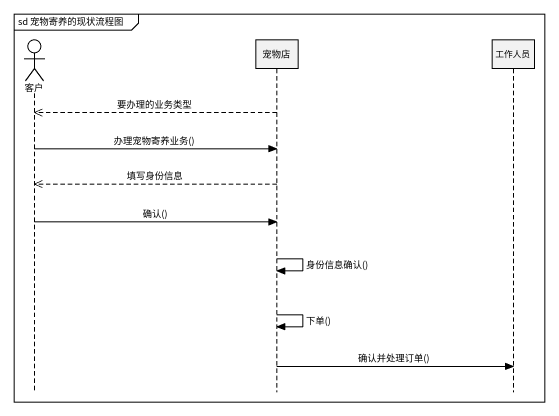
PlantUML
@startuml
mainframe sd 宠物寄养的现状流程图
hide footbox
actor 客户
participant 宠物店
participant 工作人员

宠物店 -->> 客户 : 要办理的业务类型
客户 -> 宠物店 : 办理宠物寄养业务()
宠物店 -->> 客户 : 填写身份信息
客户 -> 宠物店 : 确认()
宠物店 -> 宠物店 : 身份信息确认()
宠物店 -> 宠物店 : 下单()
宠物店 -> 工作人员 : 确认并处理订单()
@enduml
